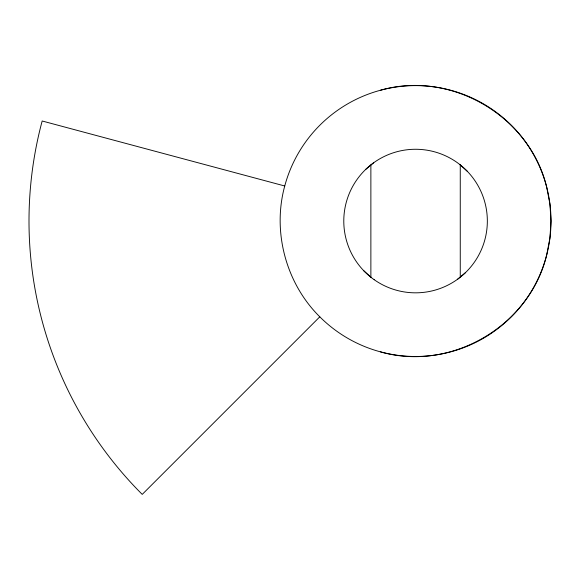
<?xml version="1.0" encoding="UTF-8"?>
<svg xmlns="http://www.w3.org/2000/svg" width="580" height="580" viewBox="0 0 580 580"><rect width="100%" height="100%" fill="white"/><g stroke="black" fill="none" stroke-linecap="round" stroke-linejoin="round"><path stroke-width="0.87" d="M284.744 185.992C272.158 231.797 285.998 283.439 319.798 316.818A135.437 135.437 0 0 0 526.51 298.729A135.437 135.437 0 0 0 472.801 98.303A135.437 135.437 0 0 0 284.744 185.992L42.173 120.995A386.563 386.563 0 0 0 142.223 494.392L319.798 316.818M465.32 272.781L457.453 279.342M365.806 169.309L373.679 162.755M380.509 90.226C450.798 69.948 529.917 116.036 546.744 187.362L549.934 204.073L551 221.045L549.934 238.025L546.744 254.729C529.917 326.054 450.798 372.142 380.509 351.864M459.693 164.437L467.299 171.288M363.827 270.802L371.432 277.661M460.259 164.945L460.259 277.153M370.874 164.923L370.874 277.153M374.18 279.698A71.782 71.782 0 0 0 487.048 227.563A71.782 71.782 0 0 0 385.468 155.882A71.782 71.782 0 0 0 374.18 279.698"/></g></svg>
